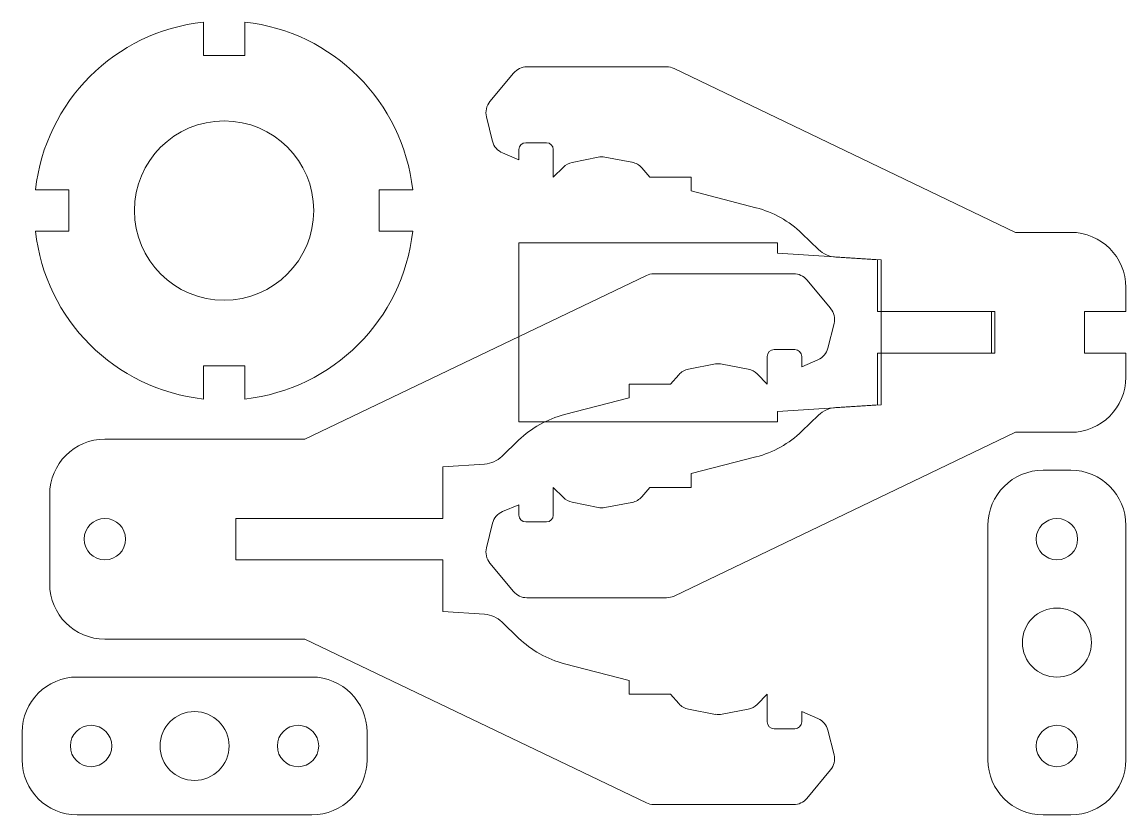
# Model space of a CAD drawing. Header units: millimetres. Extents: x 0 to 160, y 0 to 115.
import ezdxf

# ---------------------------------------------------------------- set-up
doc = ezdxf.new("R2010")
doc.units = ezdxf.units.MM
for name, color, linetype, lineweight, true_color in [('constr', 30, 'Continuous', 0, 0xff7f00), ('ext', 1, 'Continuous', 0, 0xff0000), ('int', 3, 'Continuous', 0, 0x00ff00)]:
    doc.layers.add(name, color=color, linetype=linetype, lineweight=lineweight, true_color=true_color)

# ---------------------------------------------------------------- blocks, each defined once
blk = doc.blocks.new('pince2')
at = {"layer": 'ext'}
for p, q in [((76.83, 38.5), (56.57, 38.5)), ((55.49, 38.25), (6, 14.5)), ((82.19, 33.48), (78.75, 37.6)), ((81.8, 27.7), (82.69, 31.27)), ((74, 27.5), (77, 27.5)), ((73, 22.5), (73, 26.5)), ((78, 26.5), (78, 25)), ((78, 25), (80.36, 26.01)), ((61.6, 24.66), (65.52, 25.41)), ((66.48, 25.4), (70.26, 24.65)), ((53, 22.5), (59, 22.5)), ((53, 20.5), (53, 22.5)), ((59, 22.5), (60.18, 23.85)), ((71.54, 23.96), (73, 22.5)), ((43.62, 18.07), (53, 20.5)), ((-23, 14.5), (6, 14.5)), ((36.97, 14.34), (34.55, 12.01)), ((32.04, 10.9), (26, 10.5)), ((26, 10.5), (26, 3)), ((-31, 6.5), (-31, -6.5)), ((-4, 3), (-4, -3)), ((-4, 3), (0, 3)), ((26, 3), (0, 3)), ((-4, -3), (0, -3)), ((26, -3), (0, -3)), ((26, -10.5), (26, -3)), ((26, -10.5), (32.04, -10.9)), ((36.97, -14.34), (34.55, -12.01)), ((-23, -14.5), (6, -14.5)), ((55.49, -38.25), (6, -14.5)), ((43.62, -18.07), (53, -20.5)), ((53, -20.5), (53, -22.5)), ((53, -22.5), (59, -22.5)), ((59, -22.5), (60.18, -23.85)), ((71.54, -23.96), (73, -22.5)), ((73, -22.5), (73, -26.5)), ((61.6, -24.66), (65.52, -25.41)), ((66.48, -25.4), (70.26, -24.65)), ((78, -26.5), (78, -25)), ((78, -25), (80.36, -26.01)), ((74, -27.5), (77, -27.5)), ((81.8, -27.7), (82.69, -31.27)), ((82.19, -33.48), (78.75, -37.6)), ((76.83, -38.5), (56.57, -38.5))]:
    blk.add_line(p, q, dxfattribs=at)
for centre, radius, start, end in [((56.57, 36), 2.5, 90, 115.641), ((76.83, 36), 2.5, 39.8056, 90), ((80.27, 31.87), 2.5, 345.9638, 39.8056), ((74, 26.5), 1, 90, 180), ((77, 26.5), 1, 360, 90), ((79.38, 28.31), 2.5, 293.1986, 345.9638), ((62.06, 22.21), 2.5, 100.7843, 138.8141), ((65.99, 22.95), 2.5, 78.6901, 100.7843), ((69.77, 22.2), 2.5, 45, 78.6901), ((47.38, 3.55), 15, 104.5345, 133.9613), ((-23, 6.5), 8, 90, 180), ((31.78, 14.89), 4, 273.8141, 313.9613), ((-23, -6.5), 8, 180, 270), ((31.78, -14.89), 4, 46.0387, 86.1859), ((47.38, -3.55), 15, 226.0387, 255.4655), ((62.06, -22.21), 2.5, 221.1859, 259.2157), ((69.77, -22.2), 2.5, 281.3099, 315), ((65.99, -22.95), 2.5, 259.2157, 281.3099), ((74, -26.5), 1, 180, 270), ((77, -26.5), 1, 270, 360), ((79.38, -28.31), 2.5, 14.0362, 66.8014), ((80.27, -31.87), 2.5, 320.1944, 14.0362), ((56.57, -36), 2.5, 244.359, 270), ((76.83, -36), 2.5, 270, 320.1944)]:
    blk.add_arc(centre, radius, start, end, dxfattribs=at)
at = {"layer": 'int'}
blk.add_circle((-23, 0), 3, dxfattribs=at)
blk = doc.blocks.new('pinc3')
at = {"layer": 'ext'}
for p, q in [((76.83, 38.5), (56.57, 38.5)), ((55.49, 38.25), (6, 14.5)), ((82.19, 33.48), (78.75, 37.6)), ((81.8, 27.7), (82.69, 31.27)), ((74, 27.5), (77, 27.5)), ((73, 22.5), (73, 26.5)), ((78, 26.5), (78, 25)), ((78, 25), (80.36, 26.01)), ((61.6, 24.66), (65.52, 25.41)), ((66.48, 25.4), (70.26, 24.65)), ((53, 22.5), (59, 22.5)), ((53, 20.5), (53, 22.5)), ((59, 22.5), (60.18, 23.85)), ((71.54, 23.96), (73, 22.5)), ((43.62, 18.07), (53, 20.5)), ((-2, 14.5), (0, 14.5)), ((6, 14.5), (0, 14.5)), ((36.97, 14.34), (34.55, 12.01)), ((32.04, 10.9), (26, 10.5)), ((26, 10.5), (26, 3)), ((-10, 3), (-10, 6.5)), ((-10, 3), (-4, 3)), ((-4, 3), (-4, -3)), ((26, 3), (9, 3)), ((9, 3), (9, -3)), ((-10, -3), (-10, -6.5)), ((-10, -3), (-4, -3)), ((26, -3), (9, -3)), ((26, -10.5), (26, -3)), ((26, -10.5), (32.04, -10.9)), ((36.97, -14.34), (34.55, -12.01)), ((-2, -14.5), (0, -14.5)), ((6, -14.5), (0, -14.5)), ((55.49, -38.25), (6, -14.5)), ((43.62, -18.07), (53, -20.5)), ((53, -20.5), (53, -22.5)), ((53, -22.5), (59, -22.5)), ((59, -22.5), (60.18, -23.85)), ((71.54, -23.96), (73, -22.5)), ((73, -22.5), (73, -26.5)), ((61.6, -24.66), (65.52, -25.41)), ((66.48, -25.4), (70.26, -24.65)), ((78, -26.5), (78, -25)), ((78, -25), (80.36, -26.01)), ((74, -27.5), (77, -27.5)), ((81.8, -27.7), (82.69, -31.27)), ((82.19, -33.48), (78.75, -37.6)), ((76.83, -38.5), (56.57, -38.5))]:
    blk.add_line(p, q, dxfattribs=at)
for centre, radius, start, end in [((56.57, 36), 2.5, 90, 115.641), ((76.83, 36), 2.5, 39.8056, 90), ((80.27, 31.87), 2.5, 345.9638, 39.8056), ((74, 26.5), 1, 90, 180), ((77, 26.5), 1, 360, 90), ((79.38, 28.31), 2.5, 293.1986, 345.9638), ((62.06, 22.21), 2.5, 100.7843, 138.8141), ((65.99, 22.95), 2.5, 78.6901, 100.7843), ((69.77, 22.2), 2.5, 45, 78.6901), ((47.38, 3.55), 15, 104.5345, 133.9613), ((-2, 6.5), 8, 90, 180), ((31.78, 14.89), 4, 273.8141, 313.9613), ((-2, -6.5), 8, 180, 270), ((31.78, -14.89), 4, 46.0387, 86.1859), ((47.38, -3.55), 15, 226.0387, 255.4655), ((62.06, -22.21), 2.5, 221.1859, 259.2157), ((69.77, -22.2), 2.5, 281.3099, 315), ((65.99, -22.95), 2.5, 259.2157, 281.3099), ((74, -26.5), 1, 180, 270), ((77, -26.5), 1, 270, 360), ((79.38, -28.31), 2.5, 14.0362, 66.8014), ((80.27, -31.87), 2.5, 320.1944, 14.0362), ((56.57, -36), 2.5, 244.359, 270), ((76.83, -36), 2.5, 270, 320.1944)]:
    blk.add_arc(centre, radius, start, end, dxfattribs=at)
blk = doc.blocks.new('rond_centre')
at = {"layer": 'ext'}
for p, q in [((-3, 22.5), (-3, 27.34)), ((3, 22.5), (3, 27.34)), ((-3, 22.5), (3, 22.5)), ((-22.5, 3), (-27.34, 3)), ((-22.5, -3), (-22.5, 3)), ((22.5, 3), (22.5, -3)), ((22.5, 3), (27.34, 3)), ((-22.5, -3), (-27.34, -3)), ((22.5, -3), (27.34, -3)), ((3, -22.5), (-3, -22.5)), ((-3, -22.5), (-3, -27.34)), ((3, -22.5), (3, -27.34))]:
    blk.add_line(p, q, dxfattribs=at)
for start, end in [(96.2629, 173.7371), (6.2629, 83.7371), (186.2629, 263.7371), (276.2629, 353.7371)]:
    blk.add_arc((0, 0), 27.5, start, end, dxfattribs=at)
at = {"layer": 'int'}
blk.add_circle((0, 0), 13, dxfattribs=at)
blk = doc.blocks.new('raccord')
at = {"layer": 'ext'}
for p, q in [((-2, 50), (2, 50)), ((-10, 8), (-10, 42)), ((10, 42), (10, 8)), ((2, 0), (-2, 0))]:
    blk.add_line(p, q, dxfattribs=at)
for centre, start, end in [((-2, 42), 90, 180), ((2, 42), 0, 90), ((-2, 8), 180, 270), ((2, 8), 270, 0)]:
    blk.add_arc(centre, 8, start, end, dxfattribs=at)
at = {"layer": 'int'}
for centre, radius in [((0, 40), 3), ((0, 25), 5), ((0, 10), 3)]:
    blk.add_circle(centre, radius, dxfattribs=at)
blk = doc.blocks.new('douille')
at = {"layer": 'constr'}
for p, q in [((-68.5, -13), (-68.5, 13)), ((-68.5, 13), (-31, 13)), ((-31, 11.5), (-31, 13)), ((-31, 11.5), (-16, 10.5)), ((-16, -10.5), (-16, 10.5)), ((-16, 3), (0, 3)), ((0, 3), (0, -3)), ((-16, -3), (0, -3)), ((-16, -10.5), (-31, -11.5)), ((-31, -13), (-31, -11.5)), ((-68.5, -13), (-31, -13))]:
    blk.add_line(p, q, dxfattribs=at)

msp = doc.modelspace()

# ---------------------------------------------------------------- block references
at = {"layer": 'constr'}
for name, p in [('douille', (140.5, 70)), ('raccord', (150, 0))]:
    msp.add_blockref(name, p, dxfattribs=at)
at = {"layer": 'ext'}
msp.add_blockref('rond_centre', (29.28, 87.66), dxfattribs=at)
at = {"layer": 'ext', "yscale": -1, "rotation": 180}
msp.add_blockref('pinc3', (150, 70), dxfattribs=at)
at = {"layer": 'ext', "rotation": 90}
msp.add_blockref('raccord', (50, 10), dxfattribs=at)
at = {"layer": 'int'}
msp.add_blockref('pince2', (35, 40), dxfattribs=at)

doc.saveas('drawing.dxf')
